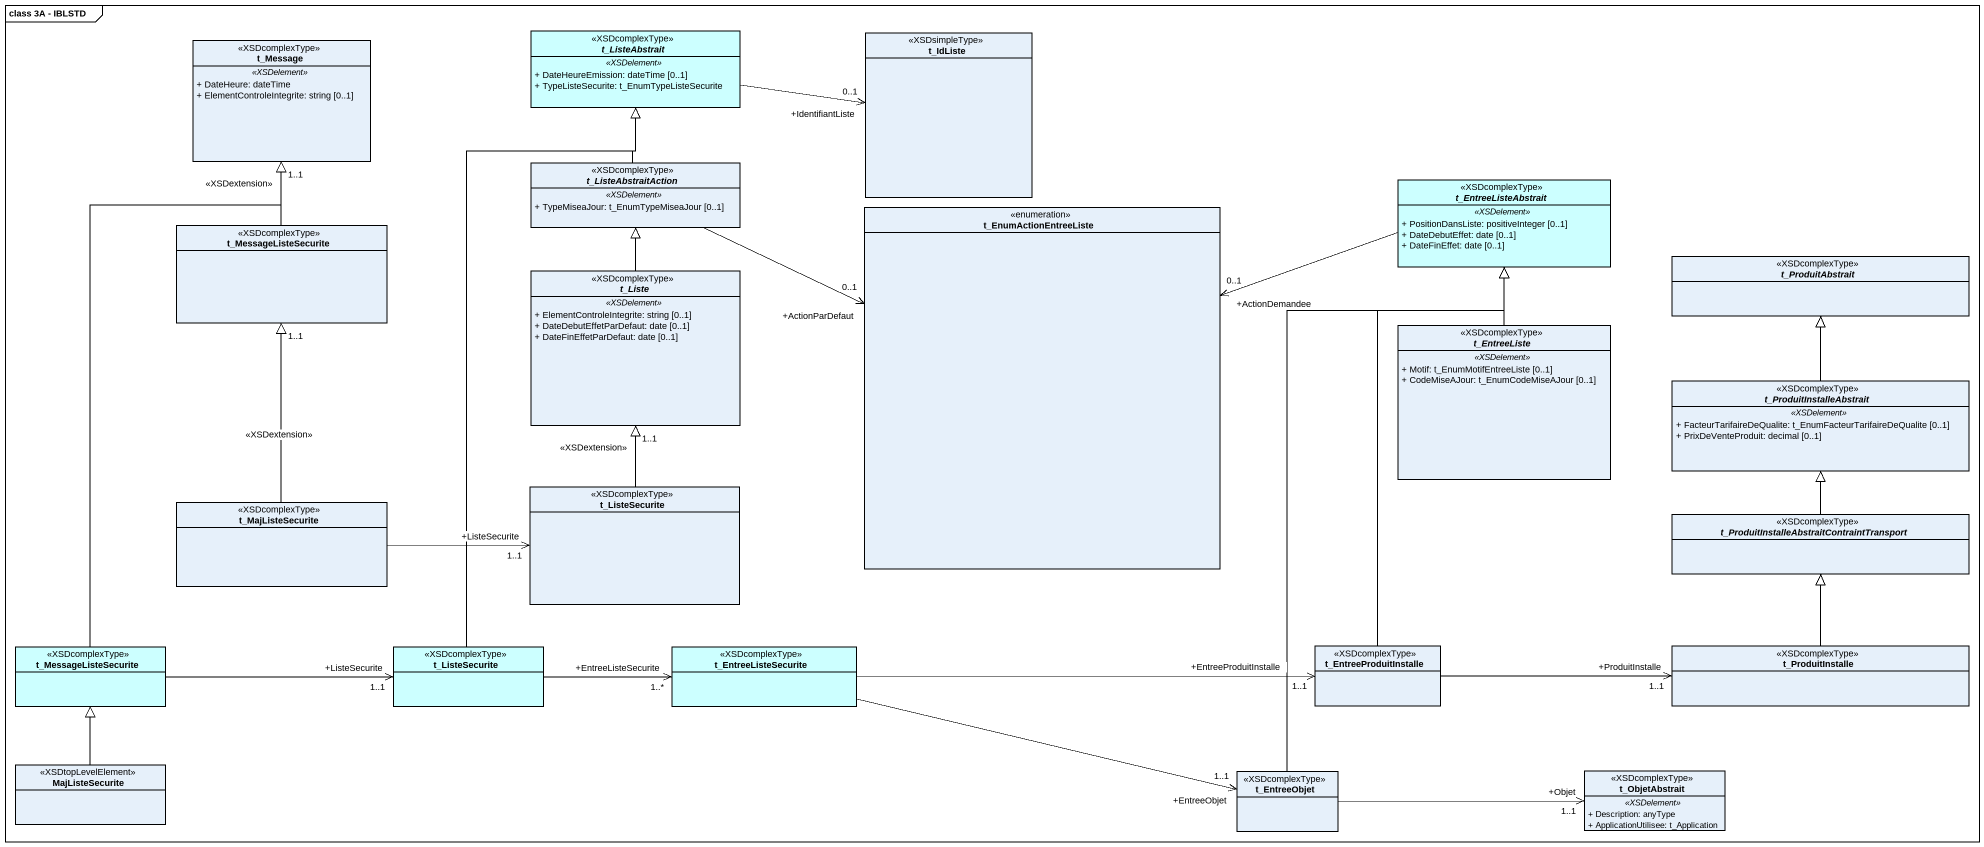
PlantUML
@startuml
mainframe class 3A - IBLSTD
hide circle
hide empty members
skinparam classAttributeIconSize 0
class t_Message <<XSDcomplexType>> {
  .. <<XSDelement>> ..
  + DateHeure: dateTime
  + ElementControleIntegrite: string [0..1]
}
abstract class t_ListeAbstrait <<XSDcomplexType>> #CCFFFF {
  .. <<XSDelement>> ..
  + DateHeureEmission: dateTime [0..1]
  + TypeListeSecurite: t_EnumTypeListeSecurite
}
class t_IdListe <<XSDsimpleType>>
abstract class t_ListeAbstraitAction <<XSDcomplexType>> {
  .. <<XSDelement>> ..
  + TypeMiseaJour: t_EnumTypeMiseaJour [0..1]
}
enum t_EnumActionEntreeListe
abstract class t_EntreeListeAbstrait <<XSDcomplexType>> #CCFFFF {
  .. <<XSDelement>> ..
  + PositionDansListe: positiveInteger [0..1]
  + DateDebutEffet: date [0..1]
  + DateFinEffet: date [0..1]
}
class t_MessageListeSecurite <<XSDcomplexType>>
abstract class t_Liste <<XSDcomplexType>> {
  .. <<XSDelement>> ..
  + ElementControleIntegrite: string [0..1]
  + DateDebutEffetParDefaut: date [0..1]
  + DateFinEffetParDefaut: date [0..1]
}
abstract class t_ProduitAbstrait <<XSDcomplexType>>
abstract class t_EntreeListe <<XSDcomplexType>> {
  .. <<XSDelement>> ..
  + Motif: t_EnumMotifEntreeListe [0..1]
  + CodeMiseAJour: t_EnumCodeMiseAJour [0..1]
}
abstract class t_ProduitInstalleAbstrait <<XSDcomplexType>> {
  .. <<XSDelement>> ..
  + FacteurTarifaireDeQualite: t_EnumFacteurTarifaireDeQualite [0..1]
  + PrixDeVenteProduit: decimal [0..1]
}
class t_MajListeSecurite <<XSDcomplexType>>
class t_ListeSecurite <<XSDcomplexType>>
abstract class "t_ProduitInstalleAbstraitContraintTransport" as t_ProduitInstalleAbstraitCon <<XSDcomplexType>>
class "t_MessageListeSecurite" as t_MessageListeSecurite_2 <<XSDcomplexType>> #CCFFFF
class "t_ListeSecurite" as t_ListeSecurite_2 <<XSDcomplexType>> #CCFFFF
class t_EntreeListeSecurite <<XSDcomplexType>> #CCFFFF
class t_EntreeProduitInstalle <<XSDcomplexType>>
class t_ProduitInstalle <<XSDcomplexType>>
class MajListeSecurite <<XSDtopLevelElement>>
class t_EntreeObjet <<XSDcomplexType>>
class t_ObjetAbstrait <<XSDcomplexType>> {
  .. <<XSDelement>> ..
  + Description: anyType
  + ApplicationUtilisee: t_Application
}
t_ListeAbstrait -right-> "+IdentifiantListe\n0..1" t_IdListe
t_ListeAbstraitAction -up-|> t_ListeAbstrait
t_ListeAbstraitAction -right-> "+ActionParDefaut\n0..1" t_EnumActionEntreeListe
t_EntreeListeAbstrait -left-> "+ActionDemandee\n0..1" t_EnumActionEntreeListe
t_MessageListeSecurite -up-|> "1..1" t_Message : <<XSDextension>>
t_Liste -up-|> t_ListeAbstraitAction
t_EntreeListe -up-|> t_EntreeListeAbstrait
t_ProduitInstalleAbstrait -up-|> t_ProduitAbstrait
t_MajListeSecurite -up-|> "1..1" t_MessageListeSecurite : <<XSDextension>>
t_MajListeSecurite -right-> "+ListeSecurite\n1..1" t_ListeSecurite
t_ListeSecurite -up-|> "1..1" t_Liste : <<XSDextension>>
t_ProduitInstalleAbstraitCon -up-|> t_ProduitInstalleAbstrait
t_MessageListeSecurite_2 -up-|> t_Message
t_MessageListeSecurite_2 -right-> "+ListeSecurite\n1..1" t_ListeSecurite_2
t_ListeSecurite_2 -up-|> t_ListeAbstrait
t_ListeSecurite_2 -right-> "+EntreeListeSecurite\n1..*" t_EntreeListeSecurite
t_EntreeListeSecurite -right-> "+EntreeProduitInstalle\n1..1" t_EntreeProduitInstalle
t_EntreeListeSecurite -right-> "+EntreeObjet\n1..1" t_EntreeObjet
t_EntreeProduitInstalle -up-|> t_EntreeListeAbstrait
t_EntreeProduitInstalle -right-> "+ProduitInstalle\n1..1" t_ProduitInstalle
t_ProduitInstalle -up-|> t_ProduitInstalleAbstraitCon
MajListeSecurite -up-|> t_MessageListeSecurite_2
t_EntreeObjet -up-|> t_EntreeListeAbstrait
t_EntreeObjet -right-> "+Objet\n1..1" t_ObjetAbstrait
@enduml
